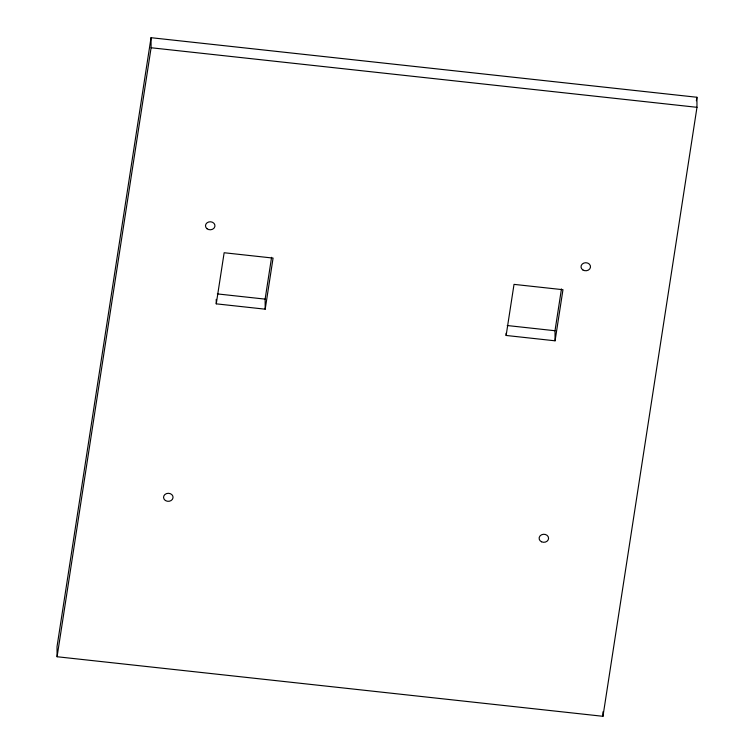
<?xml version="1.0" encoding="UTF-8"?>
<svg xmlns="http://www.w3.org/2000/svg" width="754" height="754" viewBox="0 0 754 754"><rect width="100%" height="100%" fill="white"/><g stroke="black" fill="none" stroke-linecap="round" stroke-linejoin="round"><path stroke-width="1.13" d="M151.036 37.7L57.021 646.687L57.087 656.743L602.964 716.3L696.979 107.313L696.913 97.257L151.036 37.7L151.102 47.756L57.087 656.743M216.257 303.843L224.145 252.741L273.08 258.085L265.191 309.178L216.257 303.843L216.219 299.366M265.191 309.178L265.125 299.121L271.581 257.312M506.132 335.464L514.021 284.371L562.965 289.706L555.076 340.808L506.132 335.464L506.113 333.23M555.076 340.808L555.001 330.742L561.457 288.942M696.366 100.744L696.913 97.257M151.102 47.756L696.979 107.313M217.35 293.909L265.125 299.121M507.225 325.53L555.001 330.742M602.936 711.833L602.964 716.3M207.048 228.764A4.741 4.015 -0.4 0 0 214.852 226.615A4.741 4.015 -0.4 0 0 208.773 221.959A4.741 4.015 -0.4 0 0 207.048 228.764M165.418 500.515A4.75 4.024 -0.4 0 0 173.015 497.819A4.75 4.024 -0.4 0 0 166.493 493.597A4.75 4.024 -0.4 0 0 165.418 500.515M541.485 541.768A4.731 4.015 -0.4 0 0 548.582 538.271A4.731 4.015 -0.4 0 0 541.476 534.812A4.731 4.015 -0.4 0 0 541.485 541.768M582.88 269.951A4.75 4.024 -0.4 0 0 590.467 267.265A4.75 4.024 -0.4 0 0 583.945 263.033A4.75 4.024 -0.4 0 0 582.88 269.951"/></g></svg>
